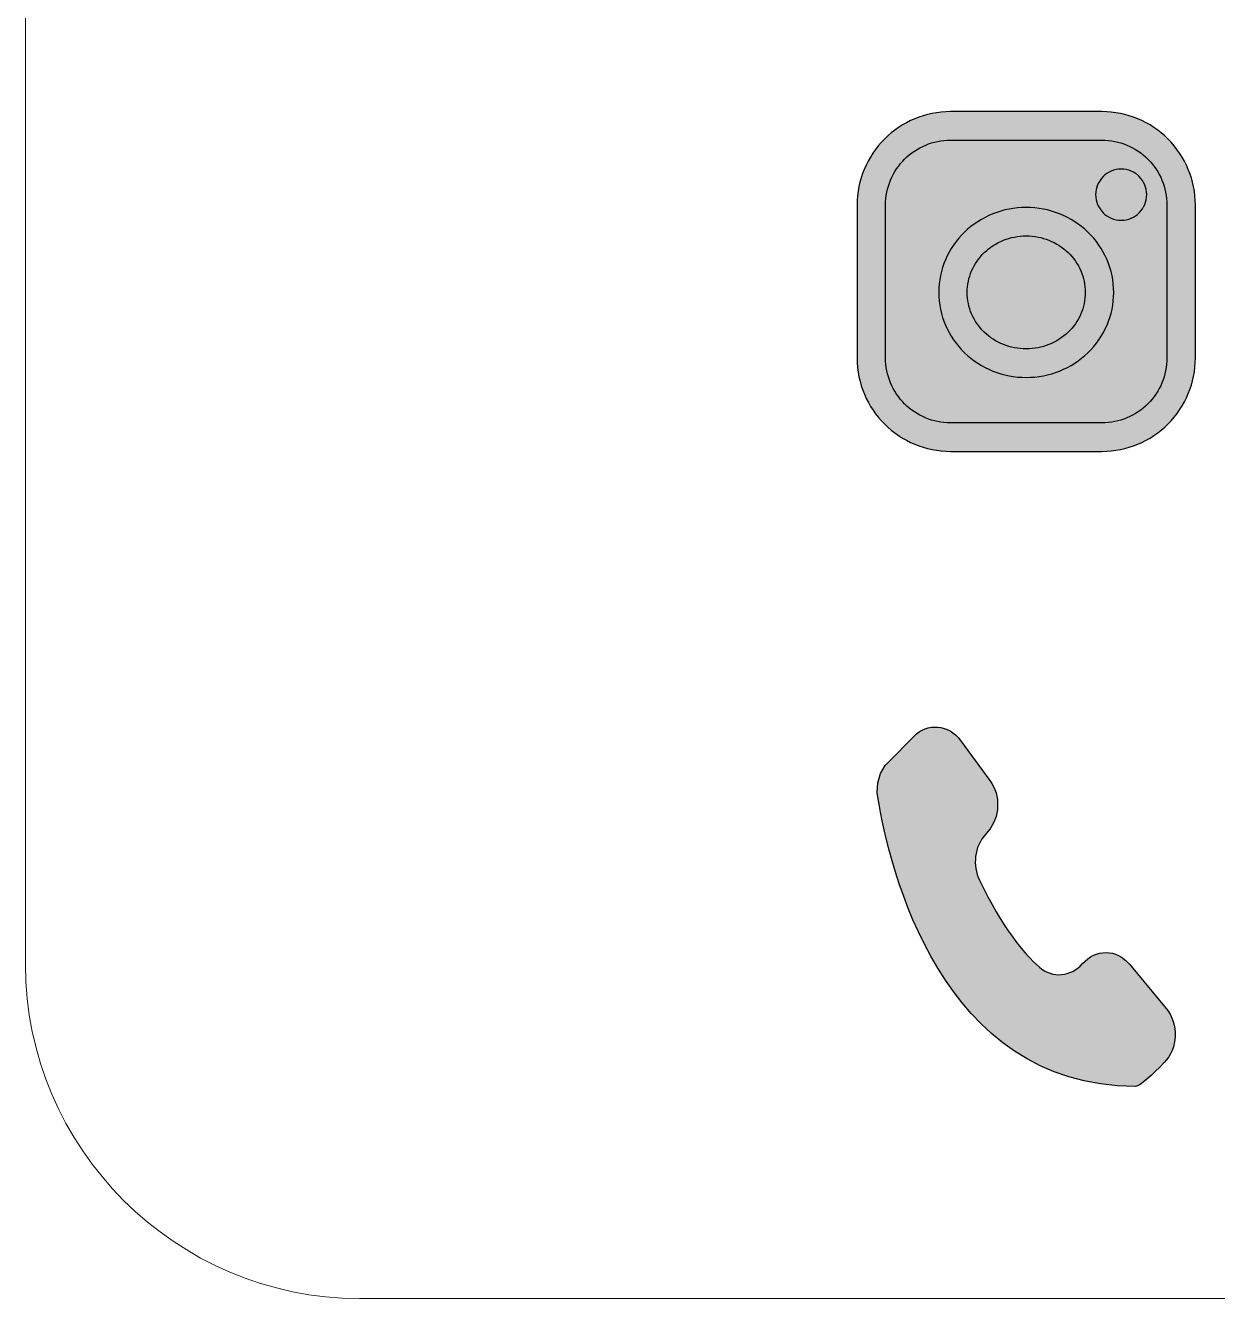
# Model space of a CAD drawing. Header units: millimetres. Extents: x -228 to -124, y -139 to -90.
# Drawn here: x -163.97 to -153.26, y -138.95 to -127.52 of the extents above; entities that cross this region are included whole.
import ezdxf

# ---------------------------------------------------------------- set-up
doc = ezdxf.new("R2010")
doc.units = ezdxf.units.MM
doc.header["$MEASUREMENT"] = 0
doc.layers.add('Layer 1', color=7, linetype='Continuous')

msp = doc.modelspace()

# ---------------------------------------------------------------- hatches: boundary and pattern name
at = {"layer": 'Layer 1', "true_color": 0x373435}
h = msp.add_hatch(color=250, dxfattribs=at)
edge = h.paths.add_edge_path()
edge.add_spline(control_points=[(-154.3005, -131.3472), (-154.3005, -131.3472), (-155.6606, -131.3472), (-155.6606, -131.3472), (-155.7738, -131.3472), (-155.8824, -131.3245), (-155.9813, -131.2835), (-156.0841, -131.241), (-156.1766, -131.1786), (-156.2538, -131.1015), (-156.4055, -130.9499), (-156.4996, -130.7398), (-156.4996, -130.5081), (-156.4996, -130.5081), (-156.4996, -129.1357), (-156.4996, -129.1357), (-156.4996, -129.0225), (-156.4769, -128.9142), (-156.436, -128.8153), (-156.3935, -128.7126), (-156.331, -128.6199), (-156.2538, -128.5427), (-156.1767, -128.4654), (-156.0841, -128.4028), (-155.9813, -128.3603), (-155.8824, -128.3193), (-155.7739, -128.2966), (-155.6606, -128.2966), (-155.6606, -128.2966), (-154.3005, -128.2966), (-154.3005, -128.2966), (-154.1872, -128.2966), (-154.0788, -128.3192), (-153.9798, -128.3602), (-153.8771, -128.4027), (-153.7845, -128.4652), (-153.7074, -128.5425), (-153.6302, -128.6198), (-153.5677, -128.7126), (-153.5252, -128.8153), (-153.4842, -128.9142), (-153.4616, -129.0227), (-153.4616, -129.1357), (-153.4616, -129.1357), (-153.4616, -130.5081), (-153.4616, -130.5081), (-153.4616, -130.6214), (-153.4842, -130.7299), (-153.5252, -130.8289), (-153.5676, -130.9316), (-153.63, -131.0241), (-153.7072, -131.1014), (-153.7845, -131.1786), (-153.8771, -131.241), (-153.9798, -131.2835), (-154.0788, -131.3245), (-154.1872, -131.3472), (-154.3005, -131.3472)], knot_values=[0, 0, 0, 0, 0.0526316, 0.0526316, 0.0526316, 0.1052632, 0.1052632, 0.1052632, 0.1578947, 0.1578947, 0.1578947, 0.2105263, 0.2105263, 0.2105263, 0.2631579, 0.2631579, 0.2631579, 0.3157895, 0.3157895, 0.3157895, 0.3684211, 0.3684211, 0.3684211, 0.4210526, 0.4210526, 0.4210526, 0.4736842, 0.4736842, 0.4736842, 0.5263158, 0.5263158, 0.5263158, 0.5789474, 0.5789474, 0.5789474, 0.6315789, 0.6315789, 0.6315789, 0.6842105, 0.6842105, 0.6842105, 0.7368421, 0.7368421, 0.7368421, 0.7894737, 0.7894737, 0.7894737, 0.8421053, 0.8421053, 0.8421053, 0.8947368, 0.8947368, 0.8947368, 0.9473684, 0.9473684, 0.9473684, 1, 1, 1, 1], degree=3, periodic=1)
h = msp.add_hatch(color=250, dxfattribs=at)
edge = h.paths.add_edge_path()
edge.add_spline(control_points=[(-155.6606, -131.0912), (-155.6606, -131.0912), (-154.3005, -131.0912), (-154.3005, -131.0912), (-154.2213, -131.0912), (-154.1458, -131.0754), (-154.0774, -131.0471), (-154.0064, -131.0177), (-153.9421, -130.9743), (-153.8882, -130.9204), (-153.8344, -130.8667), (-153.791, -130.8023), (-153.7616, -130.7313), (-153.7333, -130.6628), (-153.7176, -130.5873), (-153.7176, -130.5081), (-153.7176, -130.5081), (-153.7176, -129.1357), (-153.7176, -129.1357), (-153.7176, -129.0564), (-153.7333, -128.9809), (-153.7616, -128.9124), (-153.791, -128.8413), (-153.8345, -128.7768), (-153.8882, -128.7232), (-153.9418, -128.6695), (-154.0062, -128.6262), (-154.0777, -128.5965), (-154.1461, -128.5683), (-154.2214, -128.5526), (-154.3005, -128.5526), (-154.3005, -128.5526), (-155.6606, -128.5526), (-155.6606, -128.5526), (-155.7396, -128.5526), (-155.815, -128.5683), (-155.8834, -128.5966), (-155.9546, -128.626), (-156.0189, -128.6694), (-156.0728, -128.7233), (-156.1266, -128.7769), (-156.1701, -128.8412), (-156.1994, -128.9124), (-156.2277, -128.9809), (-156.2435, -129.0564), (-156.2435, -129.1357), (-156.2435, -129.1357), (-156.2435, -130.5081), (-156.2435, -130.5081), (-156.2435, -130.5873), (-156.2277, -130.6628), (-156.1994, -130.7313), (-156.1701, -130.8023), (-156.1265, -130.8668), (-156.0729, -130.9204), (-156.019, -130.9743), (-155.9547, -131.0177), (-155.8837, -131.0471), (-155.8152, -131.0754), (-155.7398, -131.0912), (-155.6606, -131.0912)], knot_values=[0, 0, 0, 0, 0.05, 0.05, 0.05, 0.1, 0.1, 0.1, 0.15, 0.15, 0.15, 0.2, 0.2, 0.2, 0.25, 0.25, 0.25, 0.3, 0.3, 0.3, 0.35, 0.35, 0.35, 0.4, 0.4, 0.4, 0.45, 0.45, 0.45, 0.5, 0.5, 0.5, 0.55, 0.55, 0.55, 0.6, 0.6, 0.6, 0.65, 0.65, 0.65, 0.7, 0.7, 0.7, 0.75, 0.75, 0.75, 0.8, 0.8, 0.8, 0.85, 0.85, 0.85, 0.9, 0.9, 0.9, 0.95, 0.95, 0.95, 1, 1, 1, 1], degree=3, periodic=1)
h = msp.add_hatch(color=250, dxfattribs=at)
edge = h.paths.add_edge_path()
edge.add_spline(control_points=[(-153.8988, -129.0416), (-153.8988, -129.105), (-153.9247, -129.1626), (-153.9659, -129.2041), (-154.0074, -129.2458), (-154.065, -129.2717), (-154.128, -129.2717), (-154.1912, -129.2717), (-154.2487, -129.2458), (-154.2902, -129.2041), (-154.3316, -129.1626), (-154.3575, -129.105), (-154.3575, -129.0416), (-154.3575, -128.9785), (-154.3317, -128.921), (-154.2902, -128.8796), (-154.2488, -128.8383), (-154.1914, -128.8126), (-154.128, -128.8126), (-154.0648, -128.8126), (-154.0074, -128.8383), (-153.966, -128.8796), (-153.9245, -128.921), (-153.8988, -128.9785), (-153.8988, -129.0416)], knot_values=[0, 0, 0, 0, 0.125, 0.125, 0.125, 0.25, 0.25, 0.25, 0.375, 0.375, 0.375, 0.5, 0.5, 0.5, 0.625, 0.625, 0.625, 0.75, 0.75, 0.75, 0.875, 0.875, 0.875, 1, 1, 1, 1], degree=3, periodic=1)
h = msp.add_hatch(color=250, dxfattribs=at)
edge = h.paths.add_edge_path()
edge.add_spline(control_points=[(-154.1947, -129.9201), (-154.1947, -130.0237), (-154.2162, -130.1228), (-154.2548, -130.2129), (-154.2948, -130.3064), (-154.3539, -130.3908), (-154.4268, -130.4612), (-154.4991, -130.5311), (-154.5857, -130.5875), (-154.6814, -130.6258), (-154.7737, -130.6628), (-154.8749, -130.6833), (-154.9806, -130.6833), (-155.0862, -130.6833), (-155.1875, -130.6628), (-155.2797, -130.6258), (-155.3755, -130.5875), (-155.462, -130.5311), (-155.5343, -130.4614), (-155.6072, -130.3909), (-155.6663, -130.3065), (-155.7063, -130.2129), (-155.7449, -130.1228), (-155.7664, -130.0237), (-155.7664, -129.9201), (-155.7664, -129.8165), (-155.7449, -129.7174), (-155.7063, -129.6273), (-155.6663, -129.5338), (-155.6073, -129.4494), (-155.5343, -129.3787), (-155.462, -129.3089), (-155.3755, -129.2525), (-155.2796, -129.2141), (-155.1875, -129.1772), (-155.0862, -129.1566), (-154.9806, -129.1566), (-154.8749, -129.1566), (-154.7738, -129.1772), (-154.6815, -129.2141), (-154.5859, -129.2525), (-154.4993, -129.3089), (-154.427, -129.3787), (-154.354, -129.4493), (-154.2949, -129.5338), (-154.2548, -129.6273), (-154.2162, -129.7174), (-154.1947, -129.8165), (-154.1947, -129.9201)], knot_values=[0, 0, 0, 0, 0.0625, 0.0625, 0.0625, 0.125, 0.125, 0.125, 0.1875, 0.1875, 0.1875, 0.25, 0.25, 0.25, 0.3125, 0.3125, 0.3125, 0.375, 0.375, 0.375, 0.4375, 0.4375, 0.4375, 0.5, 0.5, 0.5, 0.5625, 0.5625, 0.5625, 0.625, 0.625, 0.625, 0.6875, 0.6875, 0.6875, 0.75, 0.75, 0.75, 0.8125, 0.8125, 0.8125, 0.875, 0.875, 0.875, 0.9375, 0.9375, 0.9375, 1, 1, 1, 1], degree=3, periodic=1)
h = msp.add_hatch(color=250, dxfattribs=at)
edge = h.paths.add_edge_path()
edge.add_spline(control_points=[(-154.6038, -130.2771), (-154.5557, -130.2308), (-154.5167, -130.1751), (-154.4902, -130.1132), (-154.4648, -130.0538), (-154.4507, -129.9884), (-154.4507, -129.9201), (-154.4507, -129.8518), (-154.4649, -129.7865), (-154.4903, -129.7271), (-154.5168, -129.6651), (-154.5558, -129.6093), (-154.6039, -129.5629), (-154.6527, -129.5157), (-154.7116, -129.4774), (-154.7766, -129.4515), (-154.8392, -129.4265), (-154.9082, -129.4126), (-154.9806, -129.4126), (-155.0531, -129.4126), (-155.1221, -129.4265), (-155.1847, -129.4515), (-155.2497, -129.4774), (-155.3085, -129.5157), (-155.3573, -129.5629), (-155.4054, -129.6093), (-155.4444, -129.6651), (-155.4709, -129.727), (-155.4962, -129.7863), (-155.5104, -129.8517), (-155.5104, -129.9201), (-155.5104, -129.9886), (-155.4962, -130.054), (-155.4709, -130.1132), (-155.4444, -130.1751), (-155.4054, -130.2309), (-155.3573, -130.2773), (-155.3086, -130.3243), (-155.2498, -130.3626), (-155.1847, -130.3884), (-155.1221, -130.4134), (-155.053, -130.4273), (-154.9806, -130.4273), (-154.9082, -130.4273), (-154.8391, -130.4134), (-154.7766, -130.3884), (-154.7115, -130.3625), (-154.6526, -130.3243), (-154.6038, -130.2771)], knot_values=[0, 0, 0, 0, 0.0625, 0.0625, 0.0625, 0.125, 0.125, 0.125, 0.1875, 0.1875, 0.1875, 0.25, 0.25, 0.25, 0.3125, 0.3125, 0.3125, 0.375, 0.375, 0.375, 0.4375, 0.4375, 0.4375, 0.5, 0.5, 0.5, 0.5625, 0.5625, 0.5625, 0.625, 0.625, 0.625, 0.6875, 0.6875, 0.6875, 0.75, 0.75, 0.75, 0.8125, 0.8125, 0.8125, 0.875, 0.875, 0.875, 0.9375, 0.9375, 0.9375, 1, 1, 1, 1], degree=3, periodic=1)
h = msp.add_hatch(color=250, dxfattribs=at)
edge = h.paths.add_edge_path()
edge.add_spline(control_points=[(-155.3504, -134.7901), (-155.3504, -134.7901), (-155.3247, -134.7612), (-155.3247, -134.7612), (-155.215, -134.6371), (-155.207, -134.4375), (-155.3063, -134.3028), (-155.3063, -134.3028), (-155.5711, -133.9426), (-155.5711, -133.9426), (-155.6776, -133.7976), (-155.867, -133.7818), (-155.9909, -133.907), (-155.9909, -133.907), (-156.2185, -134.1368), (-156.2185, -134.1368), (-156.2969, -134.216), (-156.3323, -134.3361), (-156.3131, -134.4537), (-156.2102, -135.0872), (-155.7497, -137.0499), (-154.0006, -137.0499), (-153.9611, -137.0499), (-153.8484, -136.9452), (-153.742, -136.8364), (-153.6175, -136.7091), (-153.609, -136.4888), (-153.7241, -136.3509), (-153.7241, -136.3509), (-154.0545, -135.9524), (-154.0545, -135.9524), (-154.1686, -135.8149), (-154.358, -135.8124), (-154.4754, -135.9476), (-154.4754, -135.9476), (-154.4754, -135.9476), (-154.4754, -135.9476), (-154.5798, -136.0668), (-154.7444, -136.0811), (-154.8619, -135.9784), (-155.0034, -135.8551), (-155.1953, -135.625), (-155.4007, -135.1974), (-155.4648, -135.0642), (-155.4447, -134.8971), (-155.3504, -134.7901)], knot_values=[0, 0, 0, 0, 0.0666667, 0.0666667, 0.0666667, 0.1333333, 0.1333333, 0.1333333, 0.2, 0.2, 0.2, 0.2666667, 0.2666667, 0.2666667, 0.3333333, 0.3333333, 0.3333333, 0.4, 0.4, 0.4, 0.4666667, 0.4666667, 0.4666667, 0.5333333, 0.5333333, 0.5333333, 0.6, 0.6, 0.6, 0.6666667, 0.6666667, 0.6666667, 0.7333333, 0.7333333, 0.7333333, 0.8, 0.8, 0.8, 0.8666667, 0.8666667, 0.8666667, 0.9333333, 0.9333333, 0.9333333, 1, 1, 1, 1], degree=3, periodic=1)

# ---------------------------------------------------------------- linework, layer by layer
at = {"layer": 'Layer 1', "color": 250, "lineweight": 18}
msp.add_open_spline([(-160.9662, -99.1549), (-160.9662, -99.1549), (-127.1662, -99.1549), (-127.1662, -99.1549), (-125.5162, -99.1549), (-124.1662, -100.5049), (-124.1662, -102.1549), (-124.1662, -102.1549), (-124.1662, -135.9549), (-124.1662, -135.9549), (-124.1662, -137.6049), (-125.5162, -138.9549), (-127.1662, -138.9549), (-127.1662, -138.9549), (-160.9662, -138.9549), (-160.9662, -138.9549), (-162.6162, -138.9549), (-163.9662, -137.6049), (-163.9662, -135.9549), (-163.9662, -135.9549), (-163.9662, -102.1549), (-163.9662, -102.1549), (-163.9662, -100.5049), (-162.6162, -99.1549), (-160.9662, -99.1549)], degree=3, knots=[0, 0, 0, 0, 0.125, 0.125, 0.125, 0.25, 0.25, 0.25, 0.375, 0.375, 0.375, 0.5, 0.5, 0.5, 0.625, 0.625, 0.625, 0.75, 0.75, 0.75, 0.875, 0.875, 0.875, 1, 1, 1, 1], dxfattribs=at)
at = {"layer": 'Layer 1', "color": 250}
for points, knots in [([(-154.3005, -131.3472), (-154.3005, -131.3472), (-155.6606, -131.3472), (-155.6606, -131.3472), (-155.7738, -131.3472), (-155.8824, -131.3245), (-155.9813, -131.2835), (-156.0841, -131.241), (-156.1766, -131.1786), (-156.2538, -131.1015), (-156.4055, -130.9499), (-156.4996, -130.7398), (-156.4996, -130.5081), (-156.4996, -130.5081), (-156.4996, -129.1357), (-156.4996, -129.1357), (-156.4996, -129.0225), (-156.4769, -128.9142), (-156.436, -128.8153), (-156.3935, -128.7126), (-156.331, -128.6199), (-156.2538, -128.5427), (-156.1767, -128.4654), (-156.0841, -128.4028), (-155.9813, -128.3603), (-155.8824, -128.3193), (-155.7739, -128.2966), (-155.6606, -128.2966), (-155.6606, -128.2966), (-154.3005, -128.2966), (-154.3005, -128.2966), (-154.1872, -128.2966), (-154.0788, -128.3192), (-153.9798, -128.3602), (-153.8771, -128.4027), (-153.7845, -128.4652), (-153.7074, -128.5425), (-153.6302, -128.6198), (-153.5677, -128.7126), (-153.5252, -128.8153), (-153.4842, -128.9142), (-153.4616, -129.0227), (-153.4616, -129.1357), (-153.4616, -129.1357), (-153.4616, -130.5081), (-153.4616, -130.5081), (-153.4616, -130.6214), (-153.4842, -130.7299), (-153.5252, -130.8289), (-153.5676, -130.9316), (-153.63, -131.0241), (-153.7072, -131.1014), (-153.7845, -131.1786), (-153.8771, -131.241), (-153.9798, -131.2835), (-154.0788, -131.3245), (-154.1872, -131.3472), (-154.3005, -131.3472)], [0, 0, 0, 0, 0.0526316, 0.0526316, 0.0526316, 0.1052632, 0.1052632, 0.1052632, 0.1578947, 0.1578947, 0.1578947, 0.2105263, 0.2105263, 0.2105263, 0.2631579, 0.2631579, 0.2631579, 0.3157895, 0.3157895, 0.3157895, 0.3684211, 0.3684211, 0.3684211, 0.4210526, 0.4210526, 0.4210526, 0.4736842, 0.4736842, 0.4736842, 0.5263158, 0.5263158, 0.5263158, 0.5789474, 0.5789474, 0.5789474, 0.6315789, 0.6315789, 0.6315789, 0.6842105, 0.6842105, 0.6842105, 0.7368421, 0.7368421, 0.7368421, 0.7894737, 0.7894737, 0.7894737, 0.8421053, 0.8421053, 0.8421053, 0.8947368, 0.8947368, 0.8947368, 0.9473684, 0.9473684, 0.9473684, 1, 1, 1, 1]), ([(-155.6606, -131.0912), (-155.6606, -131.0912), (-154.3005, -131.0912), (-154.3005, -131.0912), (-154.2213, -131.0912), (-154.1458, -131.0754), (-154.0774, -131.0471), (-154.0064, -131.0177), (-153.9421, -130.9743), (-153.8882, -130.9204), (-153.8344, -130.8667), (-153.791, -130.8023), (-153.7616, -130.7313), (-153.7333, -130.6628), (-153.7176, -130.5873), (-153.7176, -130.5081), (-153.7176, -130.5081), (-153.7176, -129.1357), (-153.7176, -129.1357), (-153.7176, -129.0564), (-153.7333, -128.9809), (-153.7616, -128.9124), (-153.791, -128.8413), (-153.8345, -128.7768), (-153.8882, -128.7232), (-153.9418, -128.6695), (-154.0062, -128.6262), (-154.0777, -128.5965), (-154.1461, -128.5683), (-154.2214, -128.5526), (-154.3005, -128.5526), (-154.3005, -128.5526), (-155.6606, -128.5526), (-155.6606, -128.5526), (-155.7396, -128.5526), (-155.815, -128.5683), (-155.8834, -128.5966), (-155.9546, -128.626), (-156.0189, -128.6694), (-156.0728, -128.7233), (-156.1266, -128.7769), (-156.1701, -128.8412), (-156.1994, -128.9124), (-156.2277, -128.9809), (-156.2435, -129.0564), (-156.2435, -129.1357), (-156.2435, -129.1357), (-156.2435, -130.5081), (-156.2435, -130.5081), (-156.2435, -130.5873), (-156.2277, -130.6628), (-156.1994, -130.7313), (-156.1701, -130.8023), (-156.1265, -130.8668), (-156.0729, -130.9204), (-156.019, -130.9743), (-155.9547, -131.0177), (-155.8837, -131.0471), (-155.8152, -131.0754), (-155.7398, -131.0912), (-155.6606, -131.0912)], [0, 0, 0, 0, 0.05, 0.05, 0.05, 0.1, 0.1, 0.1, 0.15, 0.15, 0.15, 0.2, 0.2, 0.2, 0.25, 0.25, 0.25, 0.3, 0.3, 0.3, 0.35, 0.35, 0.35, 0.4, 0.4, 0.4, 0.45, 0.45, 0.45, 0.5, 0.5, 0.5, 0.55, 0.55, 0.55, 0.6, 0.6, 0.6, 0.65, 0.65, 0.65, 0.7, 0.7, 0.7, 0.75, 0.75, 0.75, 0.8, 0.8, 0.8, 0.85, 0.85, 0.85, 0.9, 0.9, 0.9, 0.95, 0.95, 0.95, 1, 1, 1, 1]), ([(-153.8988, -129.0416), (-153.8988, -129.105), (-153.9247, -129.1626), (-153.9659, -129.2041), (-154.0074, -129.2458), (-154.065, -129.2717), (-154.128, -129.2717), (-154.1912, -129.2717), (-154.2487, -129.2458), (-154.2902, -129.2041), (-154.3316, -129.1626), (-154.3575, -129.105), (-154.3575, -129.0416), (-154.3575, -128.9785), (-154.3317, -128.921), (-154.2902, -128.8796), (-154.2488, -128.8383), (-154.1914, -128.8126), (-154.128, -128.8126), (-154.0648, -128.8126), (-154.0074, -128.8383), (-153.966, -128.8796), (-153.9245, -128.921), (-153.8988, -128.9785), (-153.8988, -129.0416)], [0, 0, 0, 0, 0.125, 0.125, 0.125, 0.25, 0.25, 0.25, 0.375, 0.375, 0.375, 0.5, 0.5, 0.5, 0.625, 0.625, 0.625, 0.75, 0.75, 0.75, 0.875, 0.875, 0.875, 1, 1, 1, 1]), ([(-154.1947, -129.9201), (-154.1947, -130.0237), (-154.2162, -130.1228), (-154.2548, -130.2129), (-154.2948, -130.3064), (-154.3539, -130.3908), (-154.4268, -130.4612), (-154.4991, -130.5311), (-154.5857, -130.5875), (-154.6814, -130.6258), (-154.7737, -130.6628), (-154.8749, -130.6833), (-154.9806, -130.6833), (-155.0862, -130.6833), (-155.1875, -130.6628), (-155.2797, -130.6258), (-155.3755, -130.5875), (-155.462, -130.5311), (-155.5343, -130.4614), (-155.6072, -130.3909), (-155.6663, -130.3065), (-155.7063, -130.2129), (-155.7449, -130.1228), (-155.7664, -130.0237), (-155.7664, -129.9201), (-155.7664, -129.8165), (-155.7449, -129.7174), (-155.7063, -129.6273), (-155.6663, -129.5338), (-155.6073, -129.4494), (-155.5343, -129.3787), (-155.462, -129.3089), (-155.3755, -129.2525), (-155.2796, -129.2141), (-155.1875, -129.1772), (-155.0862, -129.1566), (-154.9806, -129.1566), (-154.8749, -129.1566), (-154.7738, -129.1772), (-154.6815, -129.2141), (-154.5859, -129.2525), (-154.4993, -129.3089), (-154.427, -129.3787), (-154.354, -129.4493), (-154.2949, -129.5338), (-154.2548, -129.6273), (-154.2162, -129.7174), (-154.1947, -129.8165), (-154.1947, -129.9201)], [0, 0, 0, 0, 0.0625, 0.0625, 0.0625, 0.125, 0.125, 0.125, 0.1875, 0.1875, 0.1875, 0.25, 0.25, 0.25, 0.3125, 0.3125, 0.3125, 0.375, 0.375, 0.375, 0.4375, 0.4375, 0.4375, 0.5, 0.5, 0.5, 0.5625, 0.5625, 0.5625, 0.625, 0.625, 0.625, 0.6875, 0.6875, 0.6875, 0.75, 0.75, 0.75, 0.8125, 0.8125, 0.8125, 0.875, 0.875, 0.875, 0.9375, 0.9375, 0.9375, 1, 1, 1, 1]), ([(-154.6038, -130.2771), (-154.5557, -130.2308), (-154.5167, -130.1751), (-154.4902, -130.1132), (-154.4648, -130.0538), (-154.4507, -129.9884), (-154.4507, -129.9201), (-154.4507, -129.8518), (-154.4649, -129.7865), (-154.4903, -129.7271), (-154.5168, -129.6651), (-154.5558, -129.6093), (-154.6039, -129.5629), (-154.6527, -129.5157), (-154.7116, -129.4774), (-154.7766, -129.4515), (-154.8392, -129.4265), (-154.9082, -129.4126), (-154.9806, -129.4126), (-155.0531, -129.4126), (-155.1221, -129.4265), (-155.1847, -129.4515), (-155.2497, -129.4774), (-155.3085, -129.5157), (-155.3573, -129.5629), (-155.4054, -129.6093), (-155.4444, -129.6651), (-155.4709, -129.727), (-155.4962, -129.7863), (-155.5104, -129.8517), (-155.5104, -129.9201), (-155.5104, -129.9886), (-155.4962, -130.054), (-155.4709, -130.1132), (-155.4444, -130.1751), (-155.4054, -130.2309), (-155.3573, -130.2773), (-155.3086, -130.3243), (-155.2498, -130.3626), (-155.1847, -130.3884), (-155.1221, -130.4134), (-155.053, -130.4273), (-154.9806, -130.4273), (-154.9082, -130.4273), (-154.8391, -130.4134), (-154.7766, -130.3884), (-154.7115, -130.3625), (-154.6526, -130.3243), (-154.6038, -130.2771)], [0, 0, 0, 0, 0.0625, 0.0625, 0.0625, 0.125, 0.125, 0.125, 0.1875, 0.1875, 0.1875, 0.25, 0.25, 0.25, 0.3125, 0.3125, 0.3125, 0.375, 0.375, 0.375, 0.4375, 0.4375, 0.4375, 0.5, 0.5, 0.5, 0.5625, 0.5625, 0.5625, 0.625, 0.625, 0.625, 0.6875, 0.6875, 0.6875, 0.75, 0.75, 0.75, 0.8125, 0.8125, 0.8125, 0.875, 0.875, 0.875, 0.9375, 0.9375, 0.9375, 1, 1, 1, 1]), ([(-155.3504, -134.7901), (-155.3504, -134.7901), (-155.3247, -134.7612), (-155.3247, -134.7612), (-155.215, -134.6371), (-155.207, -134.4375), (-155.3063, -134.3028), (-155.3063, -134.3028), (-155.5711, -133.9426), (-155.5711, -133.9426), (-155.6776, -133.7976), (-155.867, -133.7818), (-155.9909, -133.907), (-155.9909, -133.907), (-156.2185, -134.1368), (-156.2185, -134.1368), (-156.2969, -134.216), (-156.3323, -134.3361), (-156.3131, -134.4537), (-156.2102, -135.0872), (-155.7497, -137.0499), (-154.0006, -137.0499), (-153.9611, -137.0499), (-153.8484, -136.9452), (-153.742, -136.8364), (-153.6175, -136.7091), (-153.609, -136.4888), (-153.7241, -136.3509), (-153.7241, -136.3509), (-154.0545, -135.9524), (-154.0545, -135.9524), (-154.1686, -135.8149), (-154.358, -135.8124), (-154.4754, -135.9476), (-154.4754, -135.9476), (-154.4754, -135.9476), (-154.4754, -135.9476), (-154.5798, -136.0668), (-154.7444, -136.0811), (-154.8619, -135.9784), (-155.0034, -135.8551), (-155.1953, -135.625), (-155.4007, -135.1974), (-155.4648, -135.0642), (-155.4447, -134.8971), (-155.3504, -134.7901)], [0, 0, 0, 0, 0.0666667, 0.0666667, 0.0666667, 0.1333333, 0.1333333, 0.1333333, 0.2, 0.2, 0.2, 0.2666667, 0.2666667, 0.2666667, 0.3333333, 0.3333333, 0.3333333, 0.4, 0.4, 0.4, 0.4666667, 0.4666667, 0.4666667, 0.5333333, 0.5333333, 0.5333333, 0.6, 0.6, 0.6, 0.6666667, 0.6666667, 0.6666667, 0.7333333, 0.7333333, 0.7333333, 0.8, 0.8, 0.8, 0.8666667, 0.8666667, 0.8666667, 0.9333333, 0.9333333, 0.9333333, 1, 1, 1, 1])]:
    msp.add_open_spline(points, degree=3, knots=knots, dxfattribs=at)

doc.saveas('drawing.dxf')
